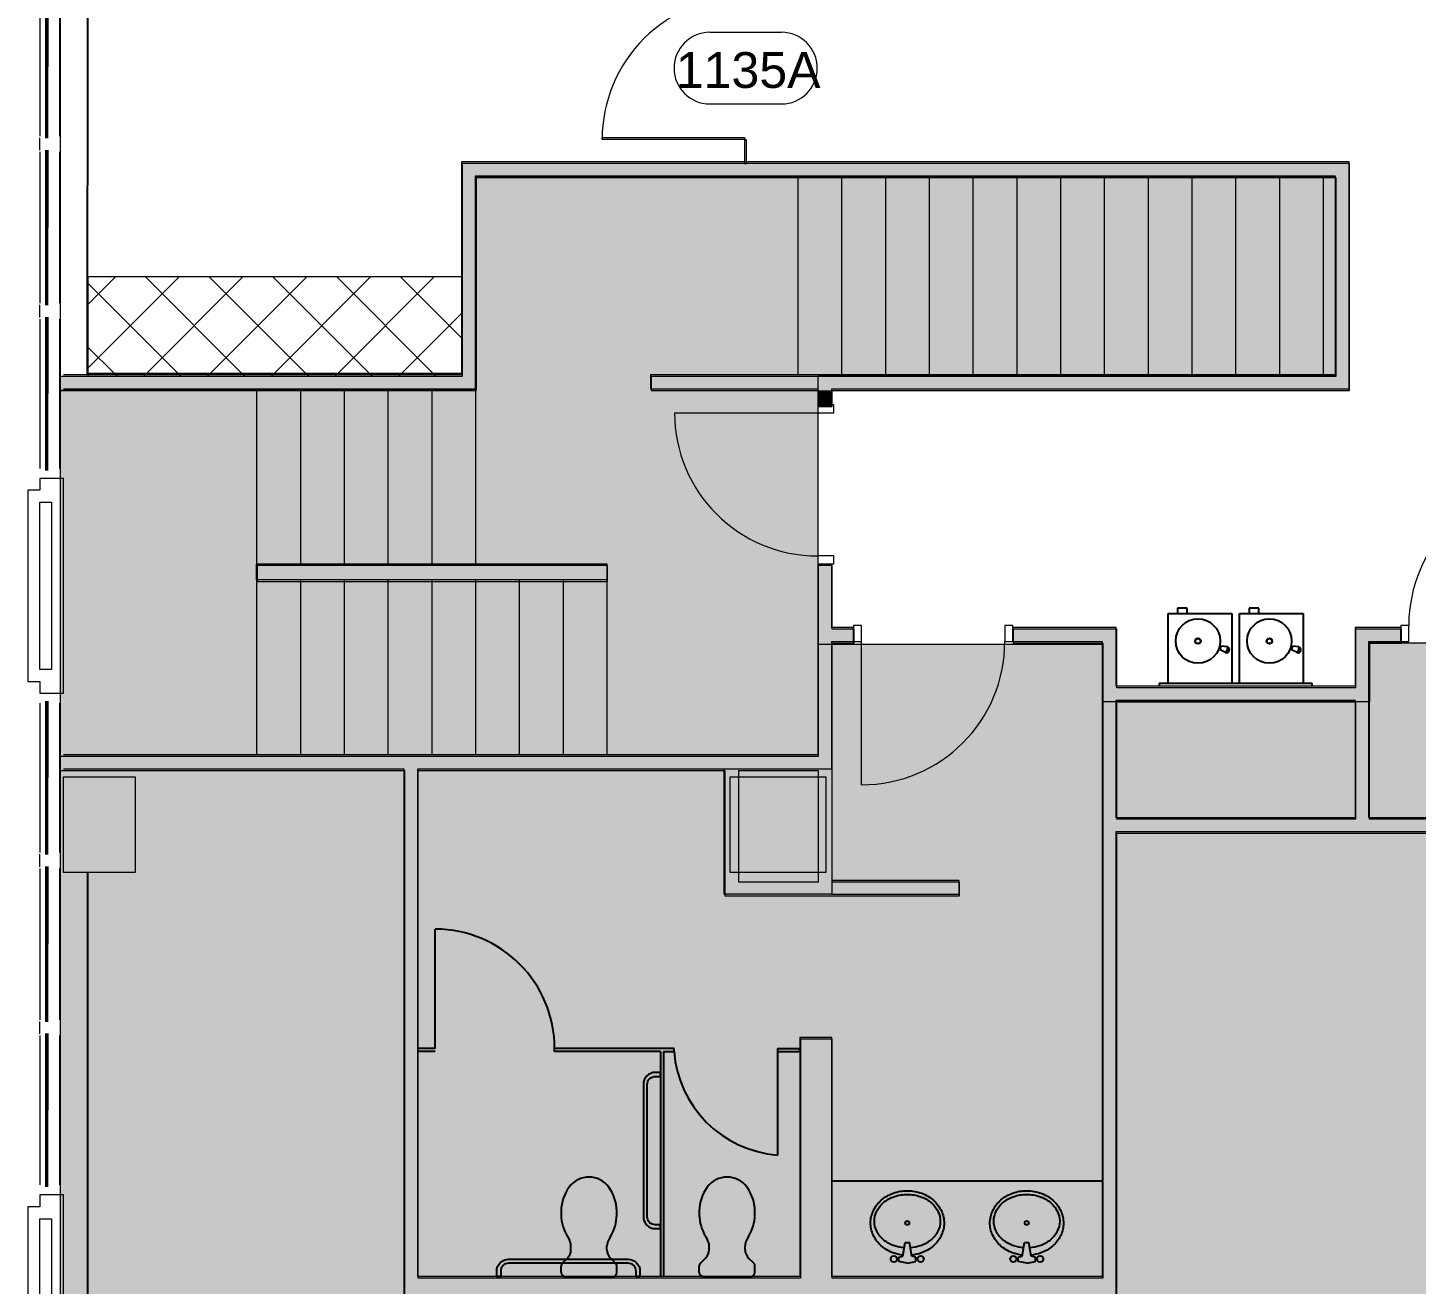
# Model space of a CAD drawing. Header units: inches. Extents: x 920 to 3142, y -796 to 870.
# Drawn here: x 1815.5 to 2164.4, y 46 to 361.7 of the extents above; entities that cross this region are included whole.
import ezdxf
from ezdxf.xclip import XClip

# ---------------------------------------------------------------- set-up
doc = ezdxf.new("R2010")
doc.units = ezdxf.units.IN
doc.header["$MEASUREMENT"] = 0
doc.header["$XCLIPFRAME"] = 2
doc.linetypes.add('L1$0$2DASHES', pattern=[163.199999, 71.999999, -24, 9.6, -24, 9.6, -24])
for name, color, linetype in [('L1$0$A-Anno-Revs-FinF', 181, 'Continuous'), ('L1$0$A-Cols-Bldg', 235, 'Continuous'), ('L1$0$GLZ_GLAZING', 7, 'Continuous')]:
    doc.layers.add(name, color=color, linetype=linetype)
for name, color, linetype, lineweight in [('L1$0$ArchiCAD Doors_Pen_No__4', 7, 'Continuous', 9), ('L1$0$ArchiCAD Windows_Pen_No__4', 4, 'Continuous', 9), ('L1$0$BB Columns_Pen_No__3', 7, 'Continuous', 20), ('L1$0$BB Columns_Pen_No__7', 7, 'Continuous', 20), ('L1$0$BB Columns_Pen_No__95', 8, 'Continuous', 20), ('L1$0$BB Core_Pen_No__100', 7, 'Continuous', 20), ('L1$0$BB Shell_Pen_No__100', 7, 'Continuous', 20), ('X2$0$18_0109_REV_dwg _7_', 8, 'Continuous', 9), ('X2$0$A-DETL', 90, 'Continuous', 9), ('X2$0$A-DETL-GENF', 92, 'Continuous', 9), ('X2$0$A-DOOR', 31, 'Continuous', 13), ('X2$0$A-DOOR-IDEN', 31, 'Continuous', 9), ('X2$0$A-WALL', 113, 'Continuous', 9), ('X2$0$A-WALL-PATT', 111, 'Continuous', 13), ('X2$0$I-WALL', 2, 'Continuous', 9), ('X2$0$Q-CASE', 31, 'Continuous', 9)]:
    doc.layers.add(name, color=color, linetype=linetype, lineweight=lineweight)
doc.styles.add('X2$0$Swis721 Lt BT', font='swissl.ttf', dxfattribs={"height": 9})
pattern_1 = [(225, (-1104.192, 274.056), (8.01223, -8.01223), []), (315, (-1104.192, 274.056), (8.01223, 8.01223), [])]

# ---------------------------------------------------------------- blocks, each defined once
blk = doc.blocks.new('L1$0$window-fixed')
at = {"layer": 'L1$0$ArchiCAD Windows_Pen_No__4', "linetype": 'L1$0$2DASHES'}
for p, q in [((-6723.6, 3788.31), (-6761.1, 3788.31)), ((-6681.6, 3788.31), (-6719.6, 3788.31)), ((-6640.1, 3788.31), (-6677.6, 3788.31)), ((-6723.6, 3783.31), (-6761.1, 3783.31)), ((-6681.6, 3783.31), (-6719.6, 3783.31)), ((-6640.09, 3783.31), (-6677.6, 3783.31))]:
    blk.add_line(p, q, dxfattribs=at)
at = {"layer": 'L1$0$ArchiCAD Windows_Pen_No__4', "linetype": 'Continuous'}
for p, q in [((-6723.17, 3788.31), (-6721.6, 3788.31)), ((-6721.6, 3788.31), (-6720.02, 3788.31)), ((-6681.17, 3788.31), (-6679.6, 3788.31)), ((-6679.6, 3788.31), (-6678.02, 3788.31))]:
    blk.add_line(p, q, dxfattribs=at)
at = {"layer": 'L1$0$GLZ_GLAZING', "color": 30, "linetype": 'Continuous'}
for p, q in [((-6723.1, 3786.81), (-6761.6, 3786.81)), ((-6761.6, 3786.32), (-6723.1, 3786.31)), ((-6681.1, 3786.81), (-6720.1, 3786.81)), ((-6720.1, 3786.32), (-6681.1, 3786.31)), ((-6639.59, 3786.81), (-6678.1, 3786.81)), ((-6678.1, 3786.32), (-6639.6, 3786.31))]:
    blk.add_line(p, q, dxfattribs=at)
at = {"layer": 'L1$0$GLZ_GLAZING', "color": 30, "linetype": 'Continuous', "const_width": 0.00174}
for points in [[(-6763.6, 3783.31), (-6761.1, 3783.31), (-6761.1, 3786.06), (-6761.6, 3786.06), (-6761.6, 3787.06), (-6761.1, 3787.06), (-6761.1, 3788.31), (-6763.6, 3788.31), (-6763.6, 3787.06), (-6763.6, 3787.06), (-6763.6, 3786.06), (-6763.6, 3786.06)], [(-6723.1, 3786.06), (-6723.1, 3787.06), (-6761.6, 3787.06), (-6761.6, 3786.07), (-6723.1, 3786.06)], [(-6719.6, 3783.31), (-6723.6, 3783.31), (-6723.6, 3786.06), (-6723.1, 3786.06), (-6723.1, 3787.06), (-6723.6, 3787.06), (-6723.6, 3788.31), (-6719.6, 3788.31), (-6719.6, 3787.06), (-6720.1, 3787.06), (-6720.1, 3786.06), (-6719.6, 3786.06)], [(-6681.1, 3786.06), (-6681.1, 3787.06), (-6720.1, 3787.06), (-6720.1, 3786.07), (-6681.59, 3786.06)], [(-6677.6, 3783.31), (-6681.6, 3783.31), (-6681.6, 3786.06), (-6681.1, 3786.06), (-6681.1, 3787.06), (-6681.6, 3787.06), (-6681.6, 3788.31), (-6677.6, 3788.31), (-6677.6, 3787.06), (-6678.1, 3787.06), (-6678.1, 3786.06), (-6677.6, 3786.06)], [(-6639.59, 3786.06), (-6639.59, 3787.06), (-6678.1, 3787.06), (-6678.1, 3786.07), (-6639.59, 3786.06)]]:
    blk.add_lwpolyline(points, close=True, dxfattribs=at)
blk.add_lwpolyline([(-6637.6, 3783.31), (-6637.6, 3788.31), (-6640.1, 3788.31), (-6640.09, 3787.06), (-6639.59, 3787.06), (-6639.59, 3786.06), (-6640.09, 3786.06), (-6640.09, 3783.31), (-6637.6, 3783.31)], dxfattribs=at)
blk = doc.blocks.new('L1')
at = {"layer": 'L1$0$BB Columns_Pen_No__95', "linetype": 'Continuous', "lineweight": 0, "true_color": 0x3f3f3f}
for points in [[(-7523.69, 3096.07), (-7523.69, 3072.07), (-7505.69, 3072.07), (-7505.69, 3096.07)], [(-7356.19, 3096.07), (-7356.19, 3072.07), (-7332.19, 3072.07), (-7332.19, 3096.07)]]:
    blk.add_hatch(color=250, dxfattribs=at).paths.add_polyline_path(points)
at = {"layer": 'L1$0$A-Anno-Revs-FinF'}
for p, q in [((-7517.69, 3197.07), (-7517.59, 3309.07)), ((-7517.69, 2850.57), (-7517.59, 3072.07))]:
    blk.add_line(p, q, dxfattribs=at)
at = {"layer": 'L1$0$A-Cols-Bldg', "color": 251, "ltscale": 5}
for p, q in [((-7246.17, 3119.57), (-7246.17, 3137.13)), ((-7246.17, 3137.13), (-7230.17, 3137.13)), ((-7241.36, 3138.43), (-7243.79, 3138.43)), ((-7243.79, 3138.43), (-7243.79, 3137.13)), ((-7243.79, 3137.13), (-7241.36, 3137.13)), ((-7241.36, 3137.13), (-7241.36, 3138.43)), ((-7230.17, 3137.13), (-7230.17, 3119.57)), ((-7228.21, 3119.57), (-7228.21, 3137.13)), ((-7228.21, 3137.13), (-7212.21, 3137.13)), ((-7223.4, 3138.43), (-7225.83, 3138.43)), ((-7225.83, 3138.43), (-7225.83, 3137.13)), ((-7225.83, 3137.13), (-7223.4, 3137.13)), ((-7223.4, 3137.13), (-7223.4, 3138.43)), ((-7212.21, 3137.13), (-7212.21, 3119.57)), ((-7233.08, 3127.98), (-7232.79, 3128.94)), ((-7233.08, 3127.98), (-7232.79, 3128.94)), ((-7231.72, 3127.3), (-7233.08, 3127.98)), ((-7231.72, 3127.3), (-7233.08, 3127.98)), ((-7231.28, 3128.73), (-7232.79, 3128.94)), ((-7231.28, 3128.73), (-7232.79, 3128.94)), ((-7231.46, 3127.48), (-7231.72, 3127.3)), ((-7231.46, 3127.48), (-7231.72, 3127.3)), ((-7231.46, 3127.48), (-7231.16, 3128.44)), ((-7231.46, 3127.48), (-7231.16, 3128.44)), ((-7231.16, 3128.44), (-7231.28, 3128.73)), ((-7231.16, 3128.44), (-7231.28, 3128.73)), ((-7215.12, 3127.98), (-7214.83, 3128.94)), ((-7215.12, 3127.98), (-7214.83, 3128.94)), ((-7213.76, 3127.3), (-7215.12, 3127.98)), ((-7213.76, 3127.3), (-7215.12, 3127.98)), ((-7213.32, 3128.73), (-7214.83, 3128.94)), ((-7213.32, 3128.73), (-7214.83, 3128.94)), ((-7213.5, 3127.48), (-7213.76, 3127.3)), ((-7213.5, 3127.48), (-7213.76, 3127.3)), ((-7213.5, 3127.48), (-7213.2, 3128.44)), ((-7213.5, 3127.48), (-7213.2, 3128.44)), ((-7213.2, 3128.44), (-7213.32, 3128.73)), ((-7213.2, 3128.44), (-7213.32, 3128.73)), ((-7209.94, 3119.57), (-7248.44, 3119.57)), ((-7248.44, 3119.57), (-7248.44, 3118.82)), ((-7209.94, 3119.57), (-7248.44, 3119.57)), ((-7248.44, 3119.57), (-7248.44, 3118.82)), ((-7230.17, 3119.57), (-7247.17, 3119.57)), ((-7212.21, 3119.57), (-7229.21, 3119.57)), ((-7209.94, 3118.82), (-7209.94, 3119.57)), ((-7209.94, 3118.82), (-7209.94, 3119.57)), ((-7430.31, 3027.82), (-7430.31, 3057.82)), ((-7430.31, 3027.82), (-7434.69, 3027.82)), ((-7430.31, 3027.82), (-7434.69, 3027.82)), ((-7430.31, 3027.07), (-7434.69, 3027.07)), ((-7430.31, 3027.07), (-7434.69, 3027.07)), ((-7370.31, 3027.82), (-7400.31, 3027.82)), ((-7400.31, 3027.07), (-7400.31, 3027.82)), ((-7370.31, 3027.82), (-7400.31, 3027.82)), ((-7400.31, 3027.07), (-7400.31, 3027.82)), ((-7373.69, 3027.07), (-7400.31, 3027.07)), ((-7373.69, 3027.07), (-7400.31, 3027.07)), ((-7373.69, 3027.07), (-7373.69, 2970.57)), ((-7373.69, 3027.07), (-7373.69, 2970.57)), ((-7372.94, 3027.07), (-7372.94, 2970.57)), ((-7372.94, 3027.07), (-7370.31, 3027.07)), ((-7372.94, 3027.07), (-7372.94, 2970.57)), ((-7372.94, 3027.07), (-7370.31, 3027.07)), ((-7370.31, 3027.07), (-7370.31, 3027.82)), ((-7370.31, 3027.07), (-7370.31, 3027.82)), ((-7344.31, 3027.82), (-7338.69, 3027.82)), ((-7344.31, 3027.82), (-7344.31, 3001.07)), ((-7344.31, 3027.82), (-7338.69, 3027.82)), ((-7344.31, 3027.82), (-7344.31, 3001.07)), ((-7344.31, 3027.07), (-7338.69, 3027.07)), ((-7338.69, 3027.07), (-7338.69, 3027.82)), ((-7338.69, 3027.07), (-7338.69, 3027.82)), ((-7330.69, 2994.57), (-7262.69, 2994.57)), ((-7330.69, 2994.57), (-7262.69, 2994.57)), ((-7397.08, 2980.61), (-7396.58, 2979.71)), ((-7397.08, 2980.61), (-7396.58, 2979.71)), ((-7386.29, 2980.61), (-7386.79, 2979.71)), ((-7386.29, 2980.61), (-7386.79, 2979.71)), ((-7362.37, 2980.61), (-7361.87, 2979.71)), ((-7362.37, 2980.61), (-7361.87, 2979.71)), ((-7351.58, 2980.61), (-7352.08, 2979.71)), ((-7351.58, 2980.61), (-7352.08, 2979.71)), ((-7396.2, 2977.29), (-7396.2, 2978.25)), ((-7396.2, 2977.29), (-7396.2, 2978.25)), ((-7387.16, 2977.29), (-7387.16, 2978.25)), ((-7387.16, 2977.29), (-7387.16, 2978.25)), ((-7361.49, 2977.29), (-7361.49, 2978.25)), ((-7361.49, 2977.29), (-7361.49, 2978.25)), ((-7352.45, 2977.29), (-7352.45, 2978.25)), ((-7352.45, 2977.29), (-7352.45, 2978.25)), ((-7312.81, 2975.64), (-7312.26, 2979.07)), ((-7312.26, 2979.07), (-7311.12, 2979.07)), ((-7310.57, 2975.64), (-7311.12, 2979.07)), ((-7282.81, 2975.64), (-7282.26, 2979.07)), ((-7282.26, 2979.07), (-7281.12, 2979.07)), ((-7280.57, 2975.64), (-7281.12, 2979.07)), ((-7398.68, 2971.57), (-7398.68, 2973.15)), ((-7398.68, 2971.57), (-7398.68, 2973.15)), ((-7398.39, 2973.86), (-7397.08, 2975.17)), ((-7398.39, 2973.86), (-7397.08, 2975.17)), ((-7384.98, 2973.86), (-7386.29, 2975.17)), ((-7384.98, 2973.86), (-7386.29, 2975.17)), ((-7384.68, 2971.57), (-7384.68, 2973.15)), ((-7384.68, 2971.57), (-7384.68, 2973.15)), ((-7363.97, 2971.57), (-7363.97, 2973.15)), ((-7363.97, 2971.57), (-7363.97, 2973.15)), ((-7363.68, 2973.86), (-7362.37, 2975.17)), ((-7363.68, 2973.86), (-7362.37, 2975.17)), ((-7350.27, 2973.86), (-7351.58, 2975.17)), ((-7350.27, 2973.86), (-7351.58, 2975.17)), ((-7349.97, 2971.57), (-7349.97, 2973.15)), ((-7349.97, 2971.57), (-7349.97, 2973.15)), ((-7313.86, 2975.37), (-7312.81, 2975.64)), ((-7313.86, 2974.28), (-7313.86, 2975.37)), ((-7311.69, 2973.91), (-7313.86, 2974.28)), ((-7311.69, 2973.91), (-7309.52, 2974.28)), ((-7309.52, 2975.37), (-7310.57, 2975.64)), ((-7309.52, 2974.28), (-7309.52, 2975.37)), ((-7283.86, 2975.37), (-7282.81, 2975.64)), ((-7283.86, 2974.28), (-7283.86, 2975.37)), ((-7281.69, 2973.91), (-7283.86, 2974.28)), ((-7281.69, 2973.91), (-7279.52, 2974.28)), ((-7279.52, 2975.37), (-7280.57, 2975.64)), ((-7279.52, 2974.28), (-7279.52, 2975.37)), ((-7397.7, 2970.57), (-7385.68, 2970.57)), ((-7397.7, 2970.57), (-7385.68, 2970.57)), ((-7362.99, 2970.57), (-7350.97, 2970.57)), ((-7362.99, 2970.57), (-7350.97, 2970.57))]:
    blk.add_line(p, q, dxfattribs=at)
for points in [[(-7375.02, 2982.57), (-7373.69, 2982.57), (-7373.69, 2983.57), (-7375.02, 2983.57, -0.414214), (-7377.02, 2985.57), (-7377.02, 3018.82, -0.414214), (-7375.02, 3020.82), (-7373.69, 3020.82), (-7373.69, 3021.82), (-7375.02, 3021.82, 0.414214), (-7378.02, 3018.82), (-7378.02, 2985.57, 0.414214)], [(-7375.02, 2982.57), (-7373.69, 2982.57), (-7373.69, 2983.57), (-7375.02, 2983.57, -0.414214), (-7377.02, 2985.57), (-7377.02, 3018.82, -0.414214), (-7375.02, 3020.82), (-7373.69, 3020.82), (-7373.69, 3021.82), (-7375.02, 3021.82, 0.414214), (-7378.02, 3018.82), (-7378.02, 2985.57, 0.414214)], [(-7379.86, 2971.89, 0.414214), (-7381.86, 2973.89), (-7411.86, 2973.89, 0.414214), (-7413.86, 2971.89), (-7413.86, 2970.57), (-7414.86, 2970.57), (-7414.86, 2971.89, -0.414214), (-7411.86, 2974.89), (-7381.86, 2974.89, -0.414214), (-7378.86, 2971.89), (-7378.86, 2970.57), (-7379.86, 2970.57)], [(-7379.86, 2971.89, 0.414214), (-7381.86, 2973.89), (-7411.86, 2973.89, 0.414214), (-7413.86, 2971.89), (-7413.86, 2970.57), (-7414.86, 2970.57), (-7414.86, 2971.89, -0.414214), (-7411.86, 2974.89), (-7381.86, 2974.89, -0.414214), (-7378.86, 2971.89), (-7378.86, 2970.57), (-7379.86, 2970.57)]]:
    blk.add_lwpolyline(points, format="xyb", close=True, dxfattribs=at)
for points in [[(-7320.93, 2984.04, -0.110461), (-7320.22, 2987.09, -0.10267), (-7318.19, 2989.77, -0.093283), (-7315.23, 2991.5, -0.087581), (-7311.64, 2992.11, -0.087581), (-7308.06, 2991.46, -0.093283), (-7305.12, 2989.7, -0.10267), (-7303.12, 2987, -0.110461), (-7302.45, 2983.94, -0.110461), (-7303.15, 2980.88, -0.10267), (-7305.19, 2978.21, -0.093283), (-7308.14, 2976.48, -0.060655), (-7310.61, 2975.92, -0.087581)], [(-7319.97, 2984.44, -0.118217), (-7319.37, 2986.95, -0.104594), (-7317.55, 2989.21, -0.089748), (-7314.93, 2990.65, -0.081485), (-7311.69, 2991.18, -0.081485), (-7308.45, 2990.65, -0.089748), (-7305.83, 2989.21, -0.104594), (-7304.01, 2986.95, -0.118217), (-7303.41, 2984.44, -0.118217), (-7304.01, 2981.93, -0.104594), (-7305.83, 2979.67, -0.089748), (-7308.45, 2978.23, -0.062035), (-7310.91, 2977.73, -0.081485)], [(-7290.93, 2984.04, -0.110461), (-7290.22, 2987.09, -0.10267), (-7288.19, 2989.77, -0.093283), (-7285.23, 2991.5, -0.087581), (-7281.64, 2992.11, -0.087581), (-7278.06, 2991.46, -0.093283), (-7275.12, 2989.7, -0.10267), (-7273.12, 2987, -0.110461), (-7272.45, 2983.94, -0.110461), (-7273.15, 2980.88, -0.10267), (-7275.19, 2978.21, -0.093283), (-7278.14, 2976.48, -0.060655), (-7280.61, 2975.92, -0.087581)], [(-7289.97, 2984.44, -0.118217), (-7289.37, 2986.95, -0.104594), (-7287.55, 2989.21, -0.089748), (-7284.93, 2990.65, -0.081485), (-7281.69, 2991.18, -0.081485), (-7278.45, 2990.65, -0.089748), (-7275.83, 2989.21, -0.104594), (-7274.01, 2986.95, -0.118217), (-7273.41, 2984.44, -0.118217), (-7274.01, 2981.93, -0.104594), (-7275.83, 2979.67, -0.089748), (-7278.45, 2978.23, -0.062035), (-7280.91, 2977.73, -0.081485)], [(-7312.77, 2975.92, -0.062709), (-7315.32, 2976.52, -0.093283), (-7318.25, 2978.28, -0.10267), (-7320.26, 2980.98, -0.110461), (-7320.93, 2984.04, -0.110461)], [(-7312.47, 2977.73, -0.062035), (-7314.93, 2978.23, -0.089748), (-7317.55, 2979.67, -0.104594), (-7319.37, 2981.93, -0.118217), (-7319.97, 2984.44, -0.118217)], [(-7282.77, 2975.92, -0.062709), (-7285.32, 2976.52, -0.093283), (-7288.25, 2978.28, -0.10267), (-7290.26, 2980.98, -0.110461), (-7290.93, 2984.04, -0.110461)], [(-7282.47, 2977.73, -0.062035), (-7284.93, 2978.23, -0.089748), (-7287.55, 2979.67, -0.104594), (-7289.37, 2981.93, -0.118217), (-7289.97, 2984.44, -0.118217)]]:
    blk.add_lwpolyline(points, format="xyb", dxfattribs=at)
for centre, radius in [((-7238.67, 3130.19), 5.59), ((-7220.71, 3130.19), 5.59), ((-7238.67, 3130.19), 0.699), ((-7238.67, 3130.19), 0.631), ((-7220.71, 3130.19), 0.699), ((-7220.71, 3130.19), 0.631), ((-7311.69, 2984), 0.5), ((-7281.69, 2984), 0.5), ((-7315.07, 2974.95), 0.787), ((-7308.31, 2974.95), 0.787), ((-7285.07, 2974.95), 0.787), ((-7278.31, 2974.95), 0.787)]:
    blk.add_circle(centre, radius, dxfattribs=at)
for centre, radius, start, end in [((-7231.5, 3128.02), 0.75, 252.9101, 72.9078), ((-7231.5, 3128.02), 0.75, 252.9101, 72.9078), ((-7213.54, 3128.02), 0.75, 252.9101, 72.9078), ((-7213.54, 3128.02), 0.75, 252.9101, 72.9078), ((-7430.31, 3027.82), 30, 0, 90), ((-7342.12, 3029.26), 28.28, 184.4494, 265.5506), ((-7342.12, 3029.26), 28.28, 184.4494, 265.5506), ((-7391.76, 2989.43), 6.08, 89.2152, 143.9149), ((-7391.76, 2989.43), 6.08, 89.2152, 143.9149), ((-7391.6, 2989.43), 6.08, 36.0851, 90.7848), ((-7391.6, 2989.43), 6.08, 36.0851, 90.7848), ((-7357.05, 2989.43), 6.08, 89.2152, 143.9149), ((-7357.05, 2989.43), 6.08, 89.2152, 143.9149), ((-7356.89, 2989.43), 6.08, 36.0851, 90.7848), ((-7356.89, 2989.43), 6.08, 36.0851, 90.7848), ((-7387.93, 2986.76), 10.75, 144.4623, 178.6678), ((-7387.93, 2986.76), 10.75, 144.4623, 178.6678), ((-7395.43, 2986.76), 10.75, 1.3322, 35.5377), ((-7395.43, 2986.76), 10.75, 1.3322, 35.5377), ((-7353.22, 2986.76), 10.75, 144.4623, 178.6678), ((-7353.22, 2986.76), 10.75, 144.4623, 178.6678), ((-7360.72, 2986.76), 10.75, 1.3322, 35.5377), ((-7360.72, 2986.76), 10.75, 1.3322, 35.5377), ((-7167.22, 2986.51), 231.46, 179.8762, 180.1238), ((-7167.22, 2986.51), 231.46, 179.8762, 180.1238), ((-7616.14, 2986.51), 231.46, 359.8762, 0.1238), ((-7616.14, 2986.51), 231.46, 359.8762, 0.1238), ((-7132.51, 2986.51), 231.46, 179.8762, 180.1238), ((-7132.51, 2986.51), 231.46, 179.8762, 180.1238), ((-7581.43, 2986.51), 231.46, 359.8762, 0.1238), ((-7581.43, 2986.51), 231.46, 359.8762, 0.1238), ((-7387.93, 2986.26), 10.75, 181.3322, 211.8858), ((-7387.93, 2986.26), 10.75, 181.3322, 211.8858), ((-7395.43, 2986.26), 10.75, 328.1142, 358.6678), ((-7395.43, 2986.26), 10.75, 328.1142, 358.6678), ((-7353.22, 2986.26), 10.75, 181.3322, 211.8858), ((-7353.22, 2986.26), 10.75, 181.3322, 211.8858), ((-7360.72, 2986.26), 10.75, 328.1142, 358.6678), ((-7360.72, 2986.26), 10.75, 328.1142, 358.6678), ((-7399.2, 2978.25), 3, 0, 29.0617), ((-7399.2, 2978.25), 3, 0, 29.0617), ((-7384.16, 2978.25), 3, 150.9383, 180), ((-7384.16, 2978.25), 3, 150.9383, 180), ((-7364.49, 2978.25), 3, 0, 29.0617), ((-7364.49, 2978.25), 3, 0, 29.0617), ((-7349.45, 2978.25), 3, 150.9383, 180), ((-7349.45, 2978.25), 3, 150.9383, 180), ((-7399.2, 2977.29), 3, 315, 0), ((-7399.2, 2977.29), 3, 315, 0), ((-7384.16, 2977.29), 3, 180, 225), ((-7384.16, 2977.29), 3, 180, 225), ((-7364.49, 2977.29), 3, 315, 0), ((-7364.49, 2977.29), 3, 315, 0), ((-7349.45, 2977.29), 3, 180, 225), ((-7349.45, 2977.29), 3, 180, 225), ((-7397.68, 2973.15), 1, 135, 180), ((-7397.68, 2973.15), 1, 135, 180), ((-7385.68, 2973.15), 1, 0, 45), ((-7385.68, 2973.15), 1, 0, 45), ((-7362.97, 2973.15), 1, 135, 180), ((-7362.97, 2973.15), 1, 135, 180), ((-7350.97, 2973.15), 1, 0, 45), ((-7350.97, 2973.15), 1, 0, 45), ((-7397.68, 2971.57), 1, 180, 270), ((-7397.68, 2971.57), 1, 180, 270), ((-7385.68, 2971.57), 1, 270, 0), ((-7385.68, 2971.57), 1, 270, 0), ((-7362.97, 2971.57), 1, 180, 270), ((-7362.97, 2971.57), 1, 180, 270), ((-7350.97, 2971.57), 1, 270, 0), ((-7350.97, 2971.57), 1, 270, 0)]:
    blk.add_arc(centre, radius, start, end, dxfattribs=at)
at = {"layer": 'L1$0$ArchiCAD Doors_Pen_No__4', "linetype": 'Continuous'}
for p, q in [((-7334.19, 3189.57), (-7334.19, 3187.57)), ((-7330.19, 3189.57), (-7334.19, 3189.57)), ((-7334.19, 3189.57), (-7330.69, 3189.57)), ((-7330.19, 3187.57), (-7330.19, 3189.57)), ((-7370.19, 3187.57), (-7334.19, 3187.57)), ((-7334.19, 3187.57), (-7330.19, 3187.57)), ((-7330.19, 3151.57), (-7334.19, 3151.57)), ((-7334.19, 3151.57), (-7334.19, 3149.57)), ((-7330.19, 3149.57), (-7330.19, 3151.57)), ((-7334.19, 3149.57), (-7330.19, 3149.57)), ((-7334.19, 3149.57), (-7330.69, 3149.57)), ((-7323.19, 3134.07), (-7325.19, 3134.07)), ((-7325.19, 3134.07), (-7325.19, 3130.07)), ((-7325.19, 3130.07), (-7325.19, 3133.57)), ((-7323.19, 3130.07), (-7323.19, 3134.07)), ((-7285.19, 3134.07), (-7287.19, 3134.07)), ((-7287.19, 3134.07), (-7287.19, 3130.07)), ((-7285.19, 3130.07), (-7285.19, 3134.07)), ((-7285.19, 3130.07), (-7285.19, 3133.57)), ((-7185.69, 3134.07), (-7187.69, 3134.07)), ((-7187.69, 3134.07), (-7187.69, 3130.07)), ((-7187.69, 3130.07), (-7187.69, 3133.57)), ((-7185.69, 3130.07), (-7185.69, 3134.07)), ((-7325.19, 3130.07), (-7323.19, 3130.07)), ((-7323.19, 3094.07), (-7323.19, 3130.07)), ((-7287.19, 3130.07), (-7285.19, 3130.07)), ((-7187.69, 3130.07), (-7185.69, 3130.07))]:
    blk.add_line(p, q, dxfattribs=at)
for centre, start, end in [((-7334.19, 3187.57), 180, 270), ((-7149.69, 3134.07), 90, 180), ((-7323.19, 3130.07), 270, 0)]:
    blk.add_arc(centre, 36, start, end, dxfattribs=at)
at = {"layer": 'L1$0$BB Columns_Pen_No__3', "linetype": 'Continuous'}
for p, q in [((-7357.69, 3066.57), (-7357.69, 3098.07)), ((-7330.69, 3098.07), (-7330.69, 3066.57)), ((-7330.69, 3066.57), (-7357.69, 3066.57))]:
    blk.add_line(p, q, dxfattribs=at)
at = {"layer": 'L1$0$BB Columns_Pen_No__7', "linetype": 'Continuous', "flags": 128}
for points in [[(-7523.69, 3096.07), (-7505.69, 3096.07), (-7505.69, 3072.07), (-7523.69, 3072.07)], [(-7356.19, 3096.07), (-7332.19, 3096.07), (-7332.19, 3072.07), (-7356.19, 3072.07)]]:
    blk.add_lwpolyline(points, close=True, dxfattribs=at)
at = {"layer": 'L1$0$BB Core_Pen_No__100', "linetype": 'Continuous'}
for p, q in [((-7339.19, 3247.07), (-7339.19, 3197.07)), ((-7328.19, 3247.07), (-7328.19, 3197.07)), ((-7317.19, 3247.07), (-7317.19, 3197.07)), ((-7306.19, 3247.07), (-7306.19, 3197.07)), ((-7295.19, 3247.07), (-7295.19, 3197.07)), ((-7284.19, 3247.07), (-7284.19, 3197.07)), ((-7273.19, 3247.07), (-7273.19, 3197.07)), ((-7262.19, 3247.07), (-7262.19, 3197.07)), ((-7251.19, 3247.07), (-7251.19, 3197.07)), ((-7240.19, 3247.07), (-7240.19, 3197.07)), ((-7229.19, 3247.07), (-7229.19, 3197.07)), ((-7218.19, 3247.07), (-7218.19, 3197.07)), ((-7207.19, 3247.07), (-7207.19, 3197.07)), ((-7475.19, 3193.57), (-7475.19, 3149.57)), ((-7464.19, 3193.57), (-7464.19, 3149.57)), ((-7453.19, 3193.57), (-7453.19, 3149.57)), ((-7442.19, 3193.57), (-7442.19, 3149.57)), ((-7431.19, 3193.57), (-7431.19, 3149.57)), ((-7420.19, 3193.57), (-7420.19, 3149.57)), ((-7475.19, 3149.57), (-7387.19, 3149.57)), ((-7475.19, 3145.57), (-7475.19, 3149.57)), ((-7387.19, 3149.57), (-7387.19, 3145.57)), ((-7475.19, 3145.57), (-7475.19, 3101.57)), ((-7387.19, 3145.57), (-7475.19, 3145.57)), ((-7464.19, 3145.57), (-7464.19, 3101.57)), ((-7453.19, 3145.57), (-7453.19, 3101.57)), ((-7442.19, 3145.57), (-7442.19, 3101.57)), ((-7431.19, 3145.57), (-7431.19, 3101.57)), ((-7420.19, 3145.57), (-7420.19, 3101.57)), ((-7409.19, 3145.57), (-7409.19, 3101.57)), ((-7398.19, 3145.57), (-7398.19, 3101.57)), ((-7387.19, 3145.57), (-7387.19, 3101.57))]:
    blk.add_line(p, q, dxfattribs=at)
at = {"layer": 'L1$0$BB Shell_Pen_No__100', "linetype": 'Continuous'}
for p, q in [((-7334.19, 3189.57), (-7330.69, 3189.57)), ((-7334.19, 3149.57), (-7330.69, 3149.57)), ((-7325.19, 3130.07), (-7325.19, 3133.57)), ((-7285.19, 3130.07), (-7285.19, 3133.57)), ((-7187.69, 3130.07), (-7187.69, 3133.57))]:
    blk.add_line(p, q, dxfattribs=at)
at = {"layer": 'L1$0$BB Shell_Pen_No__100', "linetype": 'Continuous', "flags": 128}
for points in [[(-7200.69, 3250.57), (-7423.69, 3250.57)], [(-7423.69, 3250.57), (-7423.69, 3197.07)], [(-7200.69, 3193.57), (-7200.69, 3250.57)], [(-7420.19, 3247.07), (-7204.19, 3247.07)], [(-7420.19, 3193.57), (-7420.19, 3247.07)], [(-7204.19, 3247.07), (-7204.19, 3197.07)], [(-7423.69, 3197.07), (-7523.69, 3197.07)], [(-7204.19, 3197.07), (-7376.19, 3197.07)], [(-7376.19, 3197.07), (-7376.19, 3193.57)], [(-7523.69, 3193.57), (-7420.19, 3193.57)], [(-7376.19, 3193.57), (-7334.19, 3193.57)], [(-7334.19, 3193.57), (-7334.19, 3189.57)], [(-7330.69, 3189.57), (-7330.69, 3193.57)], [(-7330.69, 3193.57), (-7200.69, 3193.57)], [(-7529.69, 3168.07), (-7532.69, 3168.07)], [(-7532.69, 3168.07), (-7532.69, 3120.07)], [(-7529.69, 3171.07), (-7529.69, 3168.07)], [(-7529.69, 3117.07), (-7523.69, 3117.07), (-7523.69, 3171.07), (-7529.69, 3171.07)], [(-7529.69, 3165.07), (-7526.69, 3165.07)], [(-7529.69, 3123.07), (-7529.69, 3165.07)], [(-7526.69, 3165.07), (-7526.69, 3123.07)], [(-7334.19, 3149.57), (-7334.19, 3101.57)], [(-7330.69, 3133.57), (-7330.69, 3149.57)], [(-7325.19, 3133.57), (-7330.69, 3133.57)], [(-7259.19, 3133.57), (-7285.19, 3133.57)], [(-7259.19, 3118.82), (-7259.19, 3133.57)], [(-7199.19, 3133.57), (-7199.19, 3118.82)], [(-7187.69, 3133.57), (-7199.19, 3133.57)], [(-7330.69, 3098.07), (-7330.69, 3130.07)], [(-7330.69, 3130.07), (-7325.19, 3130.07)], [(-7285.19, 3130.07), (-7262.69, 3130.07)], [(-7262.69, 3130.07), (-7262.69, 2970.57)], [(-7195.69, 3085.82), (-7195.69, 3130.07)], [(-7195.69, 3130.07), (-7187.69, 3130.07)], [(-7526.69, 3123.07), (-7529.69, 3123.07)], [(-7532.69, 3120.07), (-7529.69, 3120.07)], [(-7529.69, 3120.07), (-7529.69, 3117.07)], [(-7199.19, 3118.82), (-7259.19, 3118.82)], [(-7259.19, 3085.82), (-7259.19, 3115.32)], [(-7259.19, 3115.32), (-7199.19, 3115.32)], [(-7199.19, 3115.32), (-7199.19, 3085.82)], [(-7334.19, 3101.57), (-7523.69, 3101.57)], [(-7523.69, 3098.07), (-7438.19, 3098.07)], [(-7438.19, 3098.07), (-7438.19, 2830.07)], [(-7434.69, 2970.57), (-7434.69, 3098.07)], [(-7434.69, 3098.07), (-7330.69, 3098.07)], [(-7199.19, 3085.82), (-7259.19, 3085.82)], [(-7146.19, 3085.82), (-7195.69, 3085.82)], [(-7259.19, 2892.07), (-7259.19, 3082.32)], [(-7259.19, 3082.32), (-7132.19, 3082.32)], [(-7298.69, 3070.07), (-7330.69, 3070.07)], [(-7330.69, 3070.07), (-7330.69, 3066.57)], [(-7298.69, 3066.57), (-7298.69, 3070.07)], [(-7330.69, 3066.57), (-7298.69, 3066.57)], [(-7330.69, 3030.57), (-7338.69, 3030.57)], [(-7338.69, 3030.57), (-7338.69, 2970.57)], [(-7330.69, 2970.57), (-7330.69, 3030.57)], [(-7529.69, 2937.07), (-7523.69, 2937.07), (-7523.69, 2991.07), (-7529.69, 2991.07)], [(-7529.69, 2991.07), (-7529.69, 2988.07)], [(-7529.69, 2988.07), (-7532.69, 2988.07)], [(-7532.69, 2988.07), (-7532.69, 2940.07)], [(-7529.69, 2985.07), (-7526.69, 2985.07)], [(-7529.69, 2943.07), (-7529.69, 2985.07)], [(-7526.69, 2985.07), (-7526.69, 2943.07)], [(-7338.69, 2970.57), (-7434.69, 2970.57)], [(-7262.69, 2970.57), (-7330.69, 2970.57)]]:
    blk.add_lwpolyline(points, dxfattribs=at)
at = {"layer": 'L1$0$A-Anno-Revs-FinF', "rotation": 90}
for p in [(-3741.38, 9934.66), (-3741.38, 9754.66)]:
    blk.add_blockref('L1$0$window-fixed', p, dxfattribs=at)
blk = doc.blocks.new('X2$0$C-Counter Top - ADJ HEIGHT-5174538-FIRST FLOOR CONSTRUCTION')
at = {"layer": 'X2$0$Q-CASE'}
h = blk.add_hatch(dxfattribs=at)
h.set_pattern_fill('FP2_6', color=256, style=0, pattern_type=2)
h.set_pattern_definition(pattern_1)
h.paths.add_polyline_path([(-47.26, 0), (-47.26, -0.75), (46.74, -0.75), (46.74, 0)], flags=0)
h = blk.add_hatch(dxfattribs=at)
h.set_pattern_fill('FP2_6', color=256, style=0, pattern_type=2)
h.set_pattern_definition(pattern_1)
h.paths.add_polyline_path([(-47.26, -0.75), (-47.26, -25), (46.74, -25), (46.74, -0.75), (-46.51, -0.75)], flags=0)
for p, q in [((46.74, -0.75), (46.74, 0)), ((-47.26, -0.75), (46.74, -0.75)), ((46.74, -25), (46.74, -0.75)), ((-47.26, -25), (46.74, -25))]:
    blk.add_line(p, q, dxfattribs=at)
blk = doc.blocks.new('X2$0$Single Glass Door - 36_ x 84_-4893000-FIRST FLOOR CONSTRUCTION')
at = {"layer": 'X2$0$A-DOOR', "lineweight": 20}
for p, q in [((17.40625, -0.25), (17.90625, -0.25)), ((17.40625, -36.0625), (17.40625, -0.25)), ((17.90625, -0.25), (17.90625, -36.0625)), ((17.90625, -36.0625), (17.40625, -36.0625))]:
    blk.add_line(p, q, dxfattribs=at)
at = {"layer": 'X2$0$A-DOOR', "lineweight": 9}
blk.add_arc((17.90625, -0.25), 35.8125, 179.5, 270, dxfattribs=at)
blk = doc.blocks.new('X2$0$Walls 29 - Walls 1-5287736-FIRST FLOOR CONSTRUCTION')
at = {"layer": 'X2$0$A-WALL'}
for p, q in [((-1150.93, 386.06), (-1156.93, 386.06)), ((-1156.93, 386.06), (-1156.93, 374.06)), ((-1150.93, 299.06), (-1150.93, 386.06)), ((-1156.93, 374.06), (-1157.93, 374.06)), ((-1157.93, 374.06), (-1157.93, 274.06))]:
    blk.add_line(p, q, dxfattribs=at)
blk = doc.blocks.new('X2$0$Door Tag - Door Tag-41184-FIRST FLOOR CONSTRUCTION')
at = {"layer": 'X2$0$A-DOOR-IDEN'}
for p, q in [((-0.09375, 0.09375), (0.09375, 0.09375)), ((-0.09375, -0.09375), (0.09375, -0.09375))]:
    blk.add_line(p, q, dxfattribs=at)
for centre, start, end in [((-0.09375, 0), 90, 270), ((0.09375, 0), 270, 90)]:
    blk.add_arc(centre, 0.09375, start, end, dxfattribs=at)
blk = doc.blocks.new('X2')
at = {"layer": 'X2$0$A-DETL-GENF'}
h = blk.add_hatch(color=254, dxfattribs=at)
h.paths.add_polyline_path([(-685.43, -188.44), (-685.43, -164.94), (-676.93, -164.94), (-676.93, -92.94), (-685.43, -92.94), (-685.43, -56.94), (-676.93, -56.94), (-676.93, -36.53), (-773.93, -36.53), (-773.93, -188.44), (-689.35, -188.44)], flags=0)
h.paths.add_polyline_path([(-589.17, -188.44), (-586.43, -188.44), (-586.43, -176.94), (-681.93, -176.94), (-681.93, -188.44)], flags=0)
h.paths.add_polyline_path([(-971.03, -188.44), (-970.93, -188.44), (-970.93, -96.44), (-967.43, -96.44), (-967.43, -112.94), (-895.93, -112.94), (-895.93, -70.53), (-892.43, -70.53), (-892.43, -124.53), (-829.43, -124.53), (-829.43, -36.53), (-895.93, -36.53), (-895.93, 25.56), (-963.93, 25.56), (-963.93, -34.44), (-971.93, -34.44), (-971.93, 25.56), (-1067.93, 25.56), (-1067.93, -92.94), (-990.93, -92.94), (-990.93, -96.44), (-1138.93, -96.44), (-1138.93, -92.94), (-1071.43, -92.94), (-1071.43, 175.06), (-1157.93, 175.06), (-1157.93, -188.44), (-1029.23, -188.44)], flags=0)
h.paths.add_polyline_path([(-589.23, -164.94), (-586.43, -164.94), (-586.43, -134.94), (-582.93, -134.94), (-582.93, -94.94), (-586.43, -94.94), (-586.43, -64.94), (-673.43, -64.94), (-673.43, -164.94)], flags=0)
h.paths.add_polyline_path([(-820.93, -124.53), (-777.43, -124.53), (-777.43, -36.53), (-825.93, -36.53), (-825.93, -124.53)], flags=0)
h.paths.add_polyline_path([(-966.68, -124.53), (-895.93, -124.53), (-895.93, -116.44), (-967.43, -116.44), (-967.43, -124.53)], flags=0)
h.paths.add_polyline_path([(-1156.93, -96.04), (-1157.06, -96.04), (-1157.06, -72.04), (-1139.06, -72.04), (-1139.06, -96.04)], flags=0)
h.paths.add_polyline_path([(-970.93, -96.04), (-989.56, -96.04), (-989.56, -72.04), (-965.56, -72.04), (-965.56, -96.04), (-970.63, -96.04)], flags=0)
h.paths.add_polyline_path([(-586.43, -60.94), (-586.43, -30.94), (-582.93, -30.94), (-582.93, 9.06), (-586.43, 9.06), (-586.43, 35.06), (-614.43, 35.06), (-614.43, 39.06), (-673.43, 39.06), (-673.43, -60.94), (-586.9, -60.94)], flags=0)
h.paths.add_polyline_path([(-685.43, -33.03), (-676.93, -33.03), (-676.93, 139.06), (-685.43, 139.06), (-685.43, 159.31), (-721.43, 159.31), (-721.43, -33.03), (-689.35, -33.03)], flags=0)
h.paths.add_polyline_path([(-809.16, -33.03), (-724.93, -33.03), (-724.93, 159.31), (-731.43, 159.31), (-731.43, 162.81), (-685.43, 162.81), (-685.43, 175.06), (-676.93, 175.06), (-676.93, 177.06), (-673.43, 177.06), (-673.43, 147.06), (-586.43, 147.06), (-586.43, 177.06), (-582.93, 177.06), (-582.93, 217.06), (-586.43, 217.06), (-586.43, 259.06), (-673.43, 259.06), (-673.43, 217.06), (-676.93, 217.06), (-676.93, 235.56), (-703.43, 235.56), (-703.43, 270.56), (-769.43, 270.56), (-769.43, 162.81), (-765.43, 162.81), (-765.43, 159.31), (-892.43, 159.31), (-892.43, -33.03), (-825.93, -33.03)], flags=0)
h.paths.add_polyline_path([(-971.93, 29.06), (-895.93, 29.06), (-895.93, 44.06), (-1067.93, 44.06), (-1067.93, 29.06), (-1043.24, 29.06)], flags=0)
h.paths.add_polyline_path([(-673.43, 43.06), (-614.43, 43.06), (-614.43, 47.06), (-586.43, 47.06), (-586.43, 73.06), (-582.93, 73.06), (-582.93, 113.06), (-586.43, 113.06), (-586.43, 143.06), (-673.43, 143.06), (-673.43, 47.06)], flags=0)
h.paths.add_polyline_path([(-1067.93, 47.56), (-971.93, 47.56), (-971.93, 107.56), (-963.93, 107.56), (-963.93, 47.56), (-895.93, 47.56), (-895.93, 206.7), (-963.93, 206.7), (-963.93, 147.06), (-931.93, 147.06), (-931.93, 143.56), (-990.93, 143.56), (-990.93, 175.06), (-1067.93, 175.06), (-1067.93, 81.51)], flags=0)
h.paths.add_polyline_path([(-970.93, 147.06), (-967.43, 147.06), (-967.43, 149.46), (-987.43, 149.46), (-987.43, 147.06), (-971.3, 147.06)], flags=0)
h.paths.add_polyline_path([(-1156.93, 149.46), (-1157.06, 149.46), (-1157.06, 173.46), (-1139.06, 173.46), (-1139.06, 149.46)], flags=0)
h.paths.add_polyline_path([(-885.43, 162.81), (-832.43, 162.81), (-832.43, 192.31), (-892.43, 192.31), (-892.43, 162.81)], flags=0)
h.paths.add_polyline_path([(-828.93, 162.81), (-779.43, 162.81), (-779.43, 207.06), (-828.93, 207.06), (-828.93, 180.47)], flags=0)
h.paths.add_polyline_path([(-775.93, 162.81), (-772.93, 162.81), (-772.93, 207.06), (-775.93, 207.06), (-775.93, 164.21)], flags=0)
h.paths.add_polyline_path([(-968.05, 173.46), (-967.43, 173.46), (-967.43, 175.06), (-987.43, 175.06), (-987.43, 173.46), (-970.93, 173.46)], flags=0)
h.paths.add_polyline_path([(-1113.62, 178.56), (-967.43, 178.56), (-967.43, 270.56), (-1009.43, 270.56), (-1009.43, 274.06), (-967.43, 274.06), (-967.43, 274.2), (-837.43, 274.2), (-837.43, 324.03), (-1053.43, 324.03), (-1053.43, 270.56), (-1157.93, 270.56), (-1157.93, 178.56), (-1156.93, 178.56)], flags=0)
h.paths.add_polyline_path([(-1071.43, 222.56), (-1108.43, 222.56), (-1108.43, 226.56), (-1020.43, 226.56), (-1020.43, 222.56), (-1067.93, 222.56)], flags=0)
h.paths.add_polyline_path([(-699.93, 239.06), (-676.93, 239.06), (-676.93, 259.06), (-685.43, 259.06), (-685.43, 270.56), (-699.93, 270.56), (-699.93, 245.33)], flags=0)
at = {"layer": 'X2$0$A-WALL-PATT', "lineweight": 9}
for points in [[(-1053.43, 274.06), (-1053.43, 327.53), (-1056.93, 327.53), (-1056.93, 274.06)], [(-859.29, 324.03), (-833.93, 324.03), (-833.93, 327.53), (-1053.43, 327.53), (-1053.43, 324.03), (-952.22, 324.03)], [(-833.93, 270.56), (-833.93, 324.03), (-837.43, 324.03), (-837.43, 270.56)], [(-1150.93, 270.56), (-1053.43, 270.56), (-1053.43, 274.06), (-1157.93, 274.06), (-1157.93, 270.56), (-1156.93, 270.56)], [(-1009.43, 270.56), (-837.43, 270.56), (-837.43, 274.06), (-1009.43, 274.06)], [(-963.93, 266.56), (-963.93, 270.56), (-967.43, 270.56), (-967.43, 266.56)], [(-1020.43, 222.56), (-1020.43, 226.56), (-1108.43, 226.56), (-1108.43, 222.56), (-1029.23, 222.56)], [(-963.93, 175.06), (-963.93, 226.56), (-967.43, 226.56), (-967.43, 175.06)], [(-963.93, 207.06), (-958.43, 207.06), (-958.43, 210.56), (-963.93, 210.56)], [(-895.93, 207.06), (-895.93, 210.56), (-918.43, 210.56), (-918.43, 207.06)], [(-895.93, -33.03), (-892.43, -33.03), (-892.43, 210.56), (-895.93, 210.56), (-895.93, -32.85)], [(-832.43, 207.06), (-820.93, 207.06), (-820.93, 210.56), (-832.43, 210.56)], [(-832.43, 162.81), (-828.93, 162.81), (-828.93, 207.06), (-832.43, 207.06), (-832.43, 192.31)], [(-859.29, 192.31), (-832.43, 192.31), (-832.43, 195.81), (-892.43, 195.81), (-892.43, 192.31)], [(-987.43, 175.06), (-967.43, 175.06), (-967.43, 178.56), (-1157.93, 178.56), (-1157.93, 175.06), (-990.93, 175.06)], [(-1071.43, -96.44), (-1067.93, -96.44), (-1067.93, 175.06), (-1071.43, 175.06), (-1071.43, -92.94)], [(-990.93, 147.06), (-987.43, 147.06), (-987.43, 175.06), (-990.93, 175.06)], [(-967.43, 147.06), (-963.93, 147.06), (-963.93, 175.06), (-967.43, 175.06), (-967.43, 147.44)], [(-892.43, 159.31), (-765.43, 159.31), (-765.43, 162.81), (-892.43, 162.81)], [(-971.93, 143.56), (-931.93, 143.56), (-931.93, 147.06), (-990.93, 147.06), (-990.93, 143.56)], [(-967.43, 47.56), (-963.93, 47.56), (-963.93, 107.56), (-971.93, 107.56), (-971.93, 47.56)], [(-895.93, 44.06), (-895.93, 47.56), (-1067.93, 47.56), (-1067.93, 44.06), (-967.43, 44.06)]]:
    blk.add_hatch(color=7, dxfattribs=at).paths.add_polyline_path(points, flags=0)
at = {"layer": 'X2$0$A-DETL', "lineweight": 13}
for p, q in [((-837.43, 324.06), (-1053.43, 324.06)), ((-1053.43, 324.06), (-1053.43, 270.56)), ((-837.43, 274.2), (-837.43, 324.06)), ((-967.43, 206.7), (-967.43, 274.2)), ((-967.43, 274.2), (-837.43, 274.2)), ((-1156.93, 270.56), (-1157.93, 270.56)), ((-1157.93, 270.56), (-1157.93, -188.44)), ((-1053.43, 270.56), (-1156.93, 270.56)), ((-895.93, 206.7), (-967.43, 206.7)), ((-895.93, 192.31), (-895.93, 206.7)), ((-769.43, 207.06), (-828.93, 207.06)), ((-828.93, 207.06), (-828.93, 192.31)), ((-828.93, 192.31), (-895.93, 192.31))]:
    blk.add_line(p, q, dxfattribs=at)
at = {"layer": 'X2$0$A-WALL', "lineweight": 13}
blk.add_line((-985.93, 327.53), (-985.43, 327.53), dxfattribs=at)
at = {"layer": 'X2$0$A-WALL', "color": 8, "lineweight": 20}
for p, q in [((-963.93, 107.56), (-971.93, 107.56)), ((-971.93, 107.56), (-971.93, 47.56)), ((-963.93, 47.56), (-963.93, 107.56))]:
    blk.add_line(p, q, dxfattribs=at)
at = {"layer": 'X2$0$I-WALL', "lineweight": 13}
for p, q in [((-985.93, 333.53), (-985.93, 327.53)), ((-985.43, 333.53), (-985.93, 333.53)), ((-985.43, 327.53), (-985.43, 333.53))]:
    blk.add_line(p, q, dxfattribs=at)
at = {"layer": 'X2$0$I-WALL', "color": 8, "lineweight": 20}
for p, q in [((-1056.93, 327.53), (-1056.93, 274.06)), ((-985.93, 327.53), (-1056.93, 327.53)), ((-833.93, 327.53), (-985.43, 327.53)), ((-833.93, 270.56), (-833.93, 327.53)), ((-1053.43, 270.56), (-1053.43, 324.03)), ((-1053.43, 324.03), (-837.43, 324.03)), ((-837.43, 324.03), (-837.43, 274.06)), ((-1056.93, 274.06), (-1157.93, 274.06)), ((-1157.93, 274.06), (-1157.93, 270.56)), ((-837.43, 274.06), (-1009.43, 274.06)), ((-1009.43, 274.06), (-1009.43, 270.56)), ((-1157.93, 270.56), (-1053.43, 270.56)), ((-1009.43, 270.56), (-967.43, 270.56)), ((-967.43, 270.56), (-967.43, 266.56)), ((-963.93, 270.56), (-833.93, 270.56)), ((-963.93, 266.56), (-963.93, 270.56)), ((-967.43, 266.56), (-963.93, 266.56)), ((-1020.43, 226.56), (-1108.43, 226.56)), ((-1108.43, 226.56), (-1108.43, 222.56)), ((-1020.43, 222.56), (-1020.43, 226.56)), ((-967.43, 226.56), (-967.43, 178.56)), ((-963.93, 226.56), (-967.43, 226.56)), ((-963.93, 210.56), (-963.93, 226.56)), ((-1108.43, 222.56), (-1020.43, 222.56)), ((-958.43, 210.56), (-963.93, 210.56)), ((-958.43, 207.06), (-958.43, 210.56)), ((-892.43, 210.56), (-918.43, 210.56)), ((-918.43, 210.56), (-918.43, 207.06)), ((-892.43, 195.81), (-892.43, 210.56)), ((-832.43, 210.56), (-832.43, 195.81)), ((-820.93, 210.56), (-832.43, 210.56)), ((-820.93, 207.06), (-820.93, 210.56)), ((-963.93, 207.06), (-958.43, 207.06)), ((-963.93, 147.06), (-963.93, 207.06)), ((-918.43, 207.06), (-895.93, 207.06)), ((-895.93, 207.06), (-895.93, 47.56)), ((-828.93, 162.81), (-828.93, 207.06)), ((-828.93, 207.06), (-820.93, 207.06)), ((-832.43, 195.81), (-892.43, 195.81)), ((-892.43, 162.81), (-892.43, 192.31)), ((-892.43, 192.31), (-832.43, 192.31)), ((-832.43, 192.31), (-832.43, 162.81)), ((-967.43, 178.56), (-1157.93, 178.56)), ((-1157.93, 178.56), (-1157.93, 175.06)), ((-1157.93, 175.06), (-1071.43, 175.06)), ((-1071.43, 175.06), (-1071.43, -92.94)), ((-1067.93, 175.06), (-990.93, 175.06)), ((-1067.93, 47.56), (-1067.93, 175.06)), ((-990.93, 175.06), (-990.93, 143.56)), ((-987.43, 175.06), (-967.43, 175.06)), ((-987.43, 147.06), (-987.43, 175.06)), ((-967.43, 175.06), (-967.43, 147.06)), ((-832.43, 162.81), (-892.43, 162.81)), ((-779.43, 162.81), (-828.93, 162.81)), ((-892.43, -33.03), (-892.43, 159.31)), ((-892.43, 159.31), (-765.43, 159.31)), ((-967.43, 147.06), (-987.43, 147.06)), ((-931.93, 147.06), (-963.93, 147.06)), ((-931.93, 143.56), (-931.93, 147.06)), ((-990.93, 143.56), (-931.93, 143.56)), ((-971.93, 47.56), (-1067.93, 47.56)), ((-895.93, 47.56), (-963.93, 47.56))]:
    blk.add_line(p, q, dxfattribs=at)
at = {"layer": 'X2$0$18_0109_REV_dwg _7_'}
ref = blk.add_blockref('L1', (6366.63, -2922.6), dxfattribs=at)
XClip(ref).set_block_clipping_path([(-7565.77838059, 2127.0822525233), (-6206.3289485376, 3792.4196422704)])
at = {"layer": 'X2$0$A-DOOR', "rotation": 269.9999999999998}
blk.add_blockref('X2$0$Single Glass Door - 36_ x 84_-4893000-FIRST FLOOR CONSTRUCTION', (-985.68, 351.53), dxfattribs=at)
at = {"layer": 'X2$0$A-DOOR-IDEN', "xscale": 95.99999999999994, "yscale": 95.99999999999994, "zscale": 95.99999999999994}
blk.add_blockref('X2$0$Door Tag - Door Tag-41184-FIRST FLOOR CONSTRUCTION', (-985.68, 351.53), dxfattribs=at)
at = {"layer": 'X2$0$A-WALL'}
blk.add_blockref('X2$0$Walls 29 - Walls 1-5287736-FIRST FLOOR CONSTRUCTION', (0, 0), dxfattribs=at)
at = {"layer": 'X2$0$Q-CASE', "rotation": 180}
blk.add_blockref('X2$0$C-Counter Top - ADJ HEIGHT-5174538-FIRST FLOOR CONSTRUCTION', (-1104.19, 274.06), dxfattribs=at)
at = {"layer": 'X2$0$A-DOOR-IDEN', "insert": (-1003.22, 355.56), "char_height": 9, "width": 42.117, "attachment_point": 1, "style": 'X2$0$Swis721 Lt BT'}
blk.add_mtext('1135A', dxfattribs=at)

msp = doc.modelspace()

# ---------------------------------------------------------------- block references
at = {"color": 250}
msp.add_blockref('X2', (2981.59, 0), dxfattribs=at)

doc.saveas('drawing.dxf')
